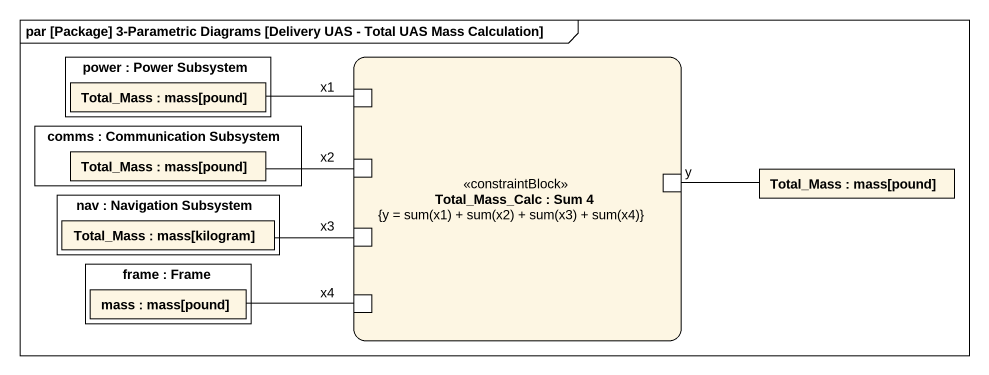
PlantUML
@startuml
mainframe par [Package] 3-Parametric Diagrams [Delivery UAS - Total UAS Mass Calculation]
rectangle "power : Power Subsystem" as power {
  rectangle "Total_Mass : mass[pound]" as Total_Mass
}
rectangle "Total_Mass_Calc : Sum 4\n{y = sum(x1) + sum(x2) + sum(x3) + sum(x4)}" as Total_Mass_Calc <<constraintBlock>> {
  port x1
  port x2
  port y
  port x3
  port x4
}
rectangle "comms : Communication Subsystem" as comms {
  rectangle "Total_Mass : mass[pound]" as Total_Mass_2
}
rectangle "Total_Mass : mass[pound]" as Total_Mass_3
rectangle "nav : Navigation Subsystem" as nav {
  rectangle "Total_Mass : mass[kilogram]" as Total_Mass_4
}
rectangle "frame : Frame" as frame_ {
  rectangle "mass : mass[pound]" as mass
}
x1 -left- Total_Mass
x2 -left- Total_Mass_2
y -right- Total_Mass_3
x3 -left- Total_Mass_4
x4 -left- mass
@enduml
